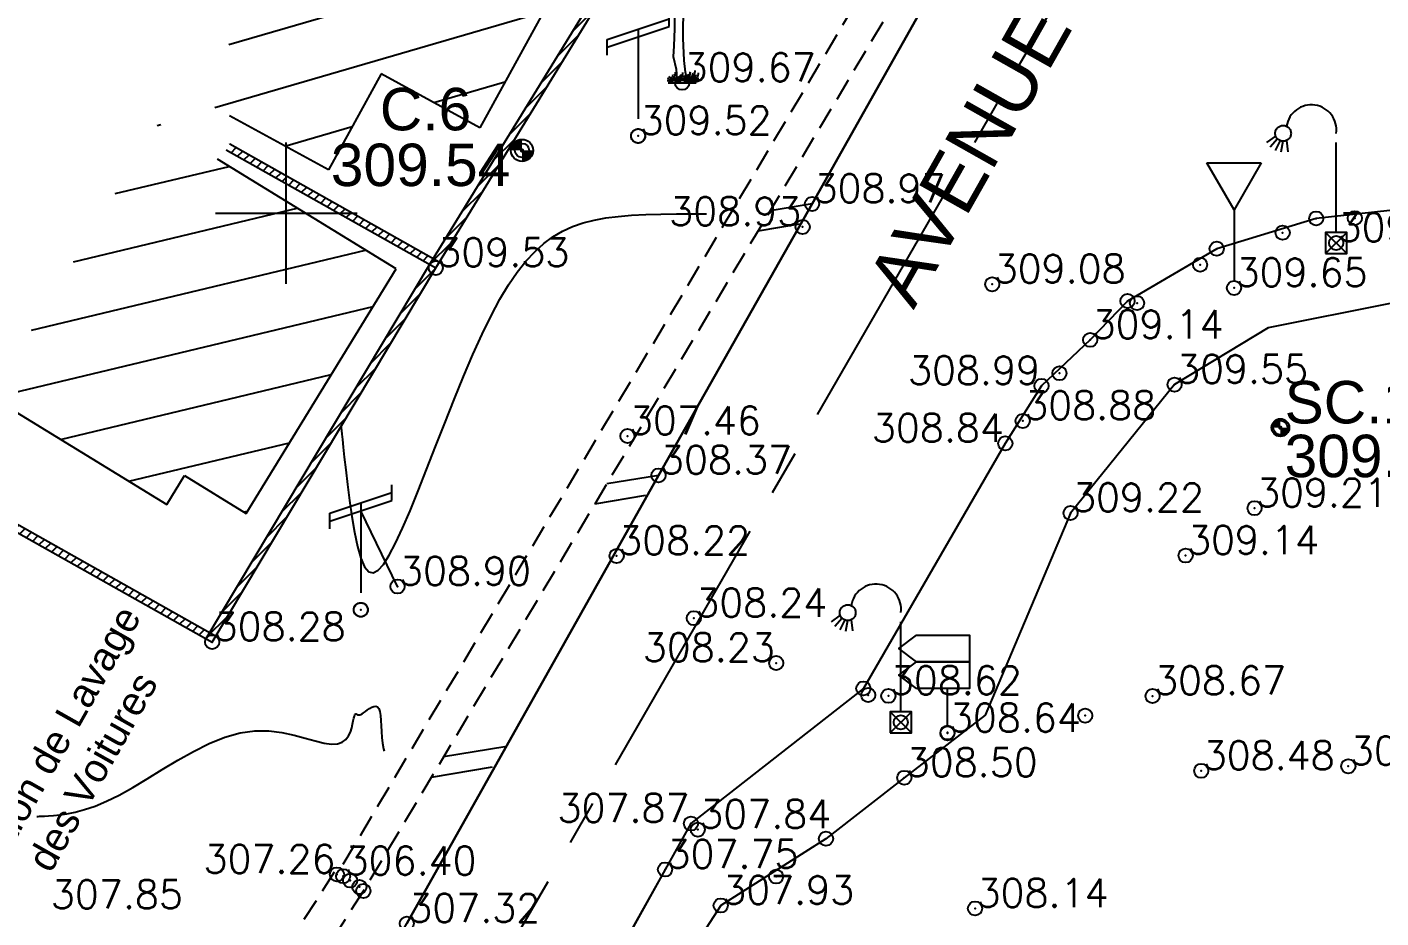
# Model space of a CAD drawing. Header units: millimetres. Extents: x 524954 to 526204, y 9523489 to 9524010.
# Drawn here: x 525990.84 to 526038.68, y 9523875.09 to 9523906.58 of the extents above; entities that cross this region are included whole.
import ezdxf
from ezdxf.enums import TextEntityAlignment as Align

# ---------------------------------------------------------------- set-up
doc = ezdxf.new("R2010")
doc.units = ezdxf.units.MM
doc.header["$PDMODE"] = 32
doc.header["$PDSIZE"] = 0.5
for name, pattern in [('ACAD_ISO12W100', [21, 12, -3, 0, -3, 0, -3]), ('AXES2', [28.575, 19.05, -3.175, 3.175, -3.175]), ('CACHE2', [4.7625, 3.175, -1.5875])]:
    doc.linetypes.add(name, pattern=pattern)
for name, color, linetype in [('Arbre', 34, 'ACAD_ISO12W100'), ('Axe_Route_Existante', 1, 'AXES2'), ('Bati', 6, 'Continuous'), ('Bati_H', 1, 'Continuous'), ('Bord_Route_Existante', 6, 'Continuous'), ('Caniveau', 5, 'CACHE2'), ('Carroyage', 7, 'Continuous'), ('Cloture', 7, 'Continuous'), ('CN_01_00', 3, 'Continuous'), ('CN_02_00', 4, 'Continuous'), ('Murs', 1, 'Continuous'), ('Réseau_Electrique', 1, 'CACHE2'), ('Signalisation', 7, 'Continuous'), ('TopoAlt', 3, 'Continuous'), ('TopoAlt polygo', 7, 'Continuous'), ('TOPOJIS', 7, 'Continuous'), ('TOPOJIS polygo', 1, 'Continuous'), ('TopoMat polygo', 1, 'Continuous'), ('Toponomie', 7, 'CACHE2')]:
    doc.layers.add(name, color=color, linetype=linetype)
doc.layers.add('Bord_Route_Existante_POLY3D', color=6, linetype='Continuous', plot=False)
doc.layers.add('Trottoir', color=7, linetype='Continuous', true_color=0xff6666)
doc.styles.add('Arial 1.0', font='arial.ttf', dxfattribs={"width": 0.99, "height": 1})
doc.styles.add('Simplex 1.0', font='Simplex.shx', dxfattribs={"width": 0.99, "height": 1})
doc.styles.get("Standard").update_dxf_attribs({"font": 'arial.ttf'})
pattern_1 = [(45, (0, 0), (-0.1767766952966, 0.1767766952966), [])]

# ---------------------------------------------------------------- blocks, each defined once
blk = doc.blocks.new('TCPOINT M')
at = {"color": 0}
blk.add_point((0, 0), dxfattribs=at)
at = {"layer": 'TopoAlt', "style": 'Simplex 1.0', "width": 0.99}
blk.add_attdef('ALT', (0.15, 0.15), '', height=1, dxfattribs=at)
blk = doc.blocks.new('r042')
blk.add_lwpolyline([(0, 0.5), (0, 3.125), (-2.1875, 3.125), (-3.4375, 4.0625), (-2.1875, 5), (-3.4375, 5.9375), (-2.1875, 6.875), (1.5625, 6.875), (1.5625, 5), (-2.1875, 5), (1.5625, 5), (1.5625, 3.125), (0, 3.125)])
at = {"color": 0}
blk.add_circle((0, 0), 0.5, dxfattribs=at)
blk = doc.blocks.new('r021')
at = {"color": 0, "linetype": 'Continuous'}
for p, q in [((-0.959708, 4.41882), (0.958028, 4.41882)), ((0, 2.75992), (-0.959708, 4.41882)), ((0.958028, 4.41882), (0, 2.75992)), ((0, 2.75992), (0, 0.25))]:
    blk.add_line(p, q, dxfattribs=at)
at = {"color": 0}
blk.add_circle((0, 0), 0.25, dxfattribs=at)
blk = doc.blocks.new('l006')
at = {"color": 0, "linetype": 'Continuous'}
for p, q in [((-0.374983, 0.374983), (0.374983, -0.374983)), ((0.374983, 0.374983), (-0.374983, -0.374983))]:
    blk.add_line(p, q, dxfattribs=at)
at = {"color": 0}
for points in [[(0, 0.374983), (0, 3.874983)], [(-2.13811, 3.780655), (-2.462092, 3.556373)], [(-2.076053, 3.680811), (-2.327604, 3.38372)], [(-1.982361, 3.616916), (-2.1506, 3.266515)], [(-1.881771, 3.595557), (-1.952051, 3.211468)], [(-1.751571, 3.624204), (-1.711147, 3.227417)]]:
    blk.add_lwpolyline(points, dxfattribs=at)
at = {"color": 0, "linetype": 'Continuous'}
blk.add_lwpolyline([(-0.374983, -0.374983), (0.374983, -0.374983), (0.374983, 0.374983), (-0.374983, 0.374983)], close=True, dxfattribs=at)
at = {"color": 0}
blk.add_circle((-1.875, 3.874983), 0.279508, dxfattribs=at)
blk.add_arc((-0.875, 3.999983), 0.883883, 351.869898, 171.869898, dxfattribs=at)
blk = doc.blocks.new('e004')
at = {"color": 0}
blk.add_line((0, 3.777478), (0, 0.25), dxfattribs=at)
for points in [[(-1.096503, 3.137365), (-1.096503, 3.412949), (1.096503, 4.142007), (1.096503, 4.417591)], [(-1.096503, 2.861781), (-1.096503, 3.137365), (1.096503, 3.866423), (1.096503, 4.142007)]]:
    blk.add_lwpolyline(points, dxfattribs=at)
blk.add_circle((0, 0), 0.25, dxfattribs=at)
blk = doc.blocks.new('v088')
at = {"linetype": 'Continuous'}
for p, q in [((-0.352, 2.542), (-0.344, 3.046)), ((0.043, 2.109), (0.045, 2.625)), ((0.045, 2.625), (0.064, 3.179)), ((-0.373, 1.752), (-0.352, 2.542)), ((0.102, 1.053), (0.043, 2.109)), ((-0.412, 1.235), (-0.373, 1.752)), ((-0.268, 0.628), (-0.412, 1.235)), ((0.151, 0.506), (0.102, 1.053)), ((-0.654, 0), (0.654, 0)), ((-0.213, 0), (-0.268, 0.628)), ((0.256, 0), (0.151, 0.506))]:
    blk.add_line(p, q, dxfattribs=at)
at = {"color": 3, "linetype": 'Continuous'}
for p, q in [((-0.661, 0.096), (-0.712, 0.106)), ((-0.618, 0.197), (-0.683, 0.202)), ((-0.567, 0.053), (-0.661, 0.096)), ((-0.587, 0.264), (-0.627, 0.308)), ((-0.596, 0.159), (-0.618, 0.197)), ((-0.536, 0.087), (-0.596, 0.159)), ((-0.541, 0.224), (-0.587, 0.264)), ((-0.527, 0.031), (-0.567, 0.053)), ((-0.529, 0.166), (-0.541, 0.224)), ((-0.5, 0.031), (-0.536, 0.087)), ((-0.524, 0.099), (-0.529, 0.166)), ((-0.505, 0.106), (-0.502, 0.188)), ((-0.5, 0.036), (-0.505, 0.106)), ((-0.502, 0.188), (-0.452, 0.267)), ((-0.483, 0.022), (-0.459, 0.072)), ((-0.464, 0.132), (-0.409, 0.214)), ((-0.459, 0.072), (-0.387, 0.132)), ((-0.452, 0.267), (-0.416, 0.349)), ((-0.416, 0.349), (-0.433, 0.399)), ((-0.409, 0.214), (-0.353, 0.303)), ((-0.387, 0.132), (-0.341, 0.178)), ((-0.315, 0.077), (-0.365, 0.087)), ((-0.353, 0.303), (-0.329, 0.397)), ((-0.341, 0.178), (-0.327, 0.226)), ((-0.272, 0.178), (-0.337, 0.183)), ((-0.329, 0.397), (-0.317, 0.454)), ((-0.327, 0.226), (-0.32, 0.26)), ((-0.317, 0.454), (-0.315, 0.507)), ((-0.221, 0.034), (-0.315, 0.077)), ((-0.24, 0.245), (-0.281, 0.288)), ((-0.25, 0.139), (-0.272, 0.178)), ((-0.19, 0.067), (-0.25, 0.139)), ((-0.195, 0.204), (-0.24, 0.245)), ((-0.18, 0.012), (-0.221, 0.034)), ((-0.183, 0.147), (-0.195, 0.204)), ((-0.154, 0.012), (-0.19, 0.067)), ((-0.178, 0.079), (-0.183, 0.147)), ((-0.159, 0.087), (-0.156, 0.168)), ((-0.154, 0.017), (-0.159, 0.087)), ((-0.156, 0.168), (-0.106, 0.248)), ((-0.137, 0.002), (-0.113, 0.053)), ((-0.118, 0.113), (-0.063, 0.195)), ((-0.113, 0.053), (-0.041, 0.113)), ((-0.106, 0.248), (-0.07, 0.329)), ((-0.07, 0.329), (-0.087, 0.38)), ((-0.063, 0.195), (-0.007, 0.284)), ((-0.041, 0.113), (0.005, 0.159)), ((0.041, 0.115), (-0.01, 0.125)), ((-0.007, 0.284), (0.017, 0.377)), ((0.005, 0.159), (0.019, 0.207)), ((0.017, 0.377), (0.029, 0.435)), ((0.019, 0.207), (0.026, 0.24)), ((0.084, 0.216), (0.019, 0.221)), ((0.029, 0.435), (0.031, 0.488)), ((0.135, 0.072), (0.041, 0.115)), ((0.115, 0.284), (0.075, 0.327)), ((0.106, 0.178), (0.084, 0.216)), ((0.166, 0.106), (0.106, 0.178)), ((0.161, 0.243), (0.115, 0.284)), ((0.175, 0.05), (0.135, 0.072)), ((0.173, 0.185), (0.161, 0.243)), ((0.202, 0.05), (0.166, 0.106)), ((0.178, 0.118), (0.173, 0.185)), ((0.197, 0.125), (0.2, 0.207)), ((0.202, 0.055), (0.197, 0.125)), ((0.2, 0.207), (0.25, 0.286)), ((0.219, 0.041), (0.243, 0.091)), ((0.272, 0.173), (0.221, 0.183)), ((0.238, 0.151), (0.293, 0.233)), ((0.243, 0.091), (0.315, 0.151)), ((0.25, 0.286), (0.286, 0.368)), ((0.315, 0.274), (0.25, 0.279)), ((0.286, 0.368), (0.269, 0.418)), ((0.365, 0.13), (0.272, 0.173)), ((0.293, 0.233), (0.349, 0.322)), ((0.346, 0.341), (0.305, 0.385)), ((0.337, 0.236), (0.315, 0.274)), ((0.315, 0.151), (0.361, 0.197)), ((0.397, 0.163), (0.337, 0.236)), ((0.392, 0.301), (0.346, 0.341)), ((0.349, 0.322), (0.373, 0.416)), ((0.361, 0.197), (0.375, 0.245)), ((0.406, 0.108), (0.365, 0.13)), ((0.421, 0.072), (0.37, 0.082)), ((0.373, 0.416), (0.385, 0.474)), ((0.375, 0.245), (0.382, 0.279)), ((0.385, 0.474), (0.387, 0.526)), ((0.404, 0.243), (0.392, 0.301)), ((0.433, 0.108), (0.397, 0.163)), ((0.464, 0.173), (0.399, 0.178)), ((0.409, 0.175), (0.404, 0.243)), ((0.514, 0.029), (0.421, 0.072)), ((0.428, 0.183), (0.43, 0.264)), ((0.433, 0.113), (0.428, 0.183)), ((0.43, 0.264), (0.481, 0.344)), ((0.45, 0.099), (0.474, 0.149)), ((0.495, 0.24), (0.454, 0.284)), ((0.486, 0.135), (0.464, 0.173)), ((0.469, 0.209), (0.524, 0.291)), ((0.474, 0.149), (0.546, 0.209)), ((0.481, 0.344), (0.517, 0.426)), ((0.546, 0.063), (0.486, 0.135)), ((0.541, 0.2), (0.495, 0.24)), ((0.517, 0.426), (0.5, 0.476)), ((0.555, 0.007), (0.514, 0.029)), ((0.524, 0.291), (0.579, 0.38)), ((0.553, 0.142), (0.541, 0.2)), ((0.546, 0.209), (0.591, 0.255)), ((0.582, 0.007), (0.546, 0.063)), ((0.558, 0.075), (0.553, 0.142)), ((0.577, 0.082), (0.579, 0.163)), ((0.582, 0.012), (0.577, 0.082)), ((0.579, 0.38), (0.603, 0.474)), ((0.579, 0.163), (0.63, 0.243)), ((0.591, 0.255), (0.606, 0.303)), ((0.599, -0.002), (0.623, 0.048)), ((0.603, 0.474), (0.615, 0.531)), ((0.606, 0.303), (0.613, 0.337)), ((0.615, 0.531), (0.618, 0.584)), ((0.618, 0.108), (0.673, 0.19)), ((0.623, 0.048), (0.695, 0.108)), ((0.63, 0.243), (0.666, 0.325)), ((0.666, 0.325), (0.649, 0.375)), ((0.673, 0.19), (0.728, 0.279)), ((0.695, 0.108), (0.74, 0.154)), ((0.728, 0.279), (0.752, 0.373)), ((0.74, 0.154), (0.755, 0.202)), ((0.752, 0.373), (0.765, 0.43)), ((0.755, 0.202), (0.762, 0.236)), ((0.765, 0.43), (0.767, 0.483))]:
    blk.add_line(p, q, dxfattribs=at)
blk = doc.blocks.new('TCPOINT polygo')
at = {"color": 0, "const_width": 0.075}
blk.add_lwpolyline([(0, 0.0375, 1), (0, -0.0375, 1)], format="xyb", close=True, dxfattribs=at)
at = {"color": 0}
blk.add_point((0, 0), dxfattribs=at)
at = {"layer": 'TopoAlt polygo', "style": 'Arial 1.0', "width": 0.99}
blk.add_attdef('ALT', (0.15, 0.15), '', height=2, dxfattribs=at)
at = {"layer": 'TopoMat polygo', "style": 'Arial 1.0', "width": 0.99}
blk.add_attdef('MAT', text='', height=2, dxfattribs=at).set_placement((0.15, -2.5), align=Align.TOP_LEFT)
blk = doc.blocks.new('t014')
at = {"color": 0, "const_width": 1.249375}
for points in [[(0, 0.625313, 0.414214), (-0.625313, 0, 1)], [(0, -0.625312, 0.414214), (0.625313, 0, 0.414214)]]:
    blk.add_lwpolyline(points, format="xyb", dxfattribs=at)
at = {"color": 0}
blk.add_circle((0, 0), 1.25, dxfattribs=at)

msp = doc.modelspace()

# ---------------------------------------------------------------- hatches: boundary and pattern name
at = {"layer": 'Bati_H'}
h = msp.add_hatch(dxfattribs=at)
h.set_pattern_fill('_U', color=256, scale=2, angle=16.2454, style=0, pattern_type=0)
h.set_pattern_definition([(16.24535516, (0, 0), (-0.55950236807, 1.92014507268), [])])
h.paths.add_polyline_path([(526003.163, 9523915.423), (526011.219, 9523911.002), (526006.838, 9523903.018), (526003.351, 9523904.931), (526001.486, 9523901.533), (525997.997, 9523903.447), (525994.69, 9523905.262), (525996.917, 9523904.04)])
h = msp.add_hatch(dxfattribs=at)
h.set_pattern_fill('_U', color=256, scale=2, angle=13.4711, style=0, pattern_type=0)
h.set_pattern_definition([(13.471057292, (0, 0), (-0.4659082915, 1.94497544044), [])])
h.paths.add_polyline_path([(525989.553, 9523893.518), (525995.775, 9523889.701), (525996.403, 9523890.725), (525998.577, 9523889.391), (526003.881, 9523898.036), (525997.567, 9523901.91), (525995.485, 9523903.187)])
at = {"layer": 'Murs'}
h = msp.add_hatch(dxfattribs=at)
h.set_pattern_fill('_U', color=256, scale=0.25, angle=45, style=0, pattern_type=0)
h.set_pattern_definition(pattern_1)
h.paths.add_polyline_path([(526027.231, 9523935.279), (526027.023, 9523935.418), (526013.042, 9523911.208), (526005.07, 9523898.197), (525997.166, 9523884.972), (525997.38, 9523884.843), (526005.284, 9523898.067), (526013.257, 9523911.081)])
h = msp.add_hatch(dxfattribs=at)
h.set_pattern_fill('_U', color=256, scale=0.25, angle=45, style=0, pattern_type=0)
h.set_pattern_definition(pattern_1)
h.paths.add_polyline_path([(525997.879, 9523902.238), (526005.284, 9523898.067), (526005.407, 9523898.285), (525998.002, 9523902.456)])
h = msp.add_hatch(dxfattribs=at)
h.set_pattern_fill('_U', color=256, scale=0.25, angle=45, style=0, pattern_type=0)
h.set_pattern_definition(pattern_1)
h.paths.add_polyline_path([(525989.976, 9523889.014), (525997.38, 9523884.843), (525997.503, 9523885.061), (525990.098, 9523889.232)])

# ---------------------------------------------------------------- linework, layer by layer
at = {"layer": 'Axe_Route_Existante', "ltscale": 0.5, "flags": 128}
msp.add_lwpolyline([(525586.699, 9523773.004), (525594.438, 9523777.106), (525618.223, 9523789.407), (525625.013, 9523793.73), (525631.595, 9523797.596), (525637.632, 9523800.898), (525652.791, 9523807.42), (525669.106, 9523811.823), (525685.979, 9523814.884), (525693.088, 9523815.654), (525707.454, 9523816.694), (525717.039, 9523816.84), (525725.297, 9523816.644), (525729.698, 9523816.378), (525741.406, 9523815.177), (525741.84, 9523815.117), (525749.699, 9523813.877), (525775.145, 9523809.302), (525803.422, 9523804.201), (525817.048, 9523801.682), (525827.851, 9523799.771), (525839.056, 9523798.429), (525854.65, 9523797.376), (525870.172, 9523796.814), (525884.208, 9523797.02), (525899.003, 9523797.789), (525917.125, 9523799.773), (525932.341, 9523803.156), (525937.747, 9523804.809), (525941.803, 9523806.256), (525947.141, 9523808.768), (525964.848, 9523819.198), (525980.541, 9523832.453), (525991.817, 9523846.401), (526001.896, 9523863.645), (526032.968, 9523917.472), (526051.53, 9523951.634), (526076.259, 9523995.188)], dxfattribs=at)
at = {"layer": 'Bati'}
for p, q in [((526011.219, 9523911.002), (526006.838, 9523903.018)), ((526003.351, 9523904.931), (526001.486, 9523901.533)), ((526006.838, 9523903.018), (526003.351, 9523904.931)), ((526001.486, 9523901.533), (525997.997, 9523903.447)), ((526003.881, 9523898.036), (525997.567, 9523901.91)), ((525998.577, 9523889.391), (526003.881, 9523898.036)), ((525989.553, 9523893.518), (525995.775, 9523889.701)), ((525995.775, 9523889.701), (525996.403, 9523890.725)), ((525996.403, 9523890.725), (525998.577, 9523889.391))]:
    msp.add_line(p, q, dxfattribs=at)
at = {"layer": 'Bord_Route_Existante', "flags": 128}
for points in [[(525977.621, 9523834.354), (525979.224, 9523836.114), (525987.097, 9523845.854), (525988.674, 9523848.001), (525990.485, 9523850.842), (525993.25, 9523855.431), (525997.166, 9523862.351), (525998.821, 9523865.297), (526004.258, 9523874.895), (526013.154, 9523890.734), (526018.581, 9523900.329), (526023.628, 9523909.305), (526030.013, 9523920.501), (526032.054, 9523924.033), (526034.618, 9523928.608), (526044.187, 9523945.542), (526045.512, 9523948.368), (526072.817, 9523996.498), (526072.817, 9523996.498), (526072.817, 9523996.498)], [(526052.649, 9523873.921), (526054.576, 9523877.162), (526055.718, 9523880.666), (526056.073, 9523883.79), (526055.829, 9523886.942), (526054.727, 9523890.437), (526053.721, 9523891.951), (526052.856, 9523893.668), (526051.833, 9523894.685), (526049.962, 9523896.645), (526047.049, 9523898.462), (526043.77, 9523899.677), (526040.089, 9523900.215), (526036.399, 9523899.817), (526032.882, 9523898.748), (526029.729, 9523896.897), (526028.409, 9523895.525), (526026.69, 9523893.9), (526025.411, 9523891.866), (526020.393, 9523883.203), (526014.301, 9523878.429), (526013.385, 9523876.804), (526005.046, 9523861.929)]]:
    msp.add_lwpolyline(points, dxfattribs=at)
at = {"layer": 'Bord_Route_Existante_POLY3D'}
for points in [[(526072.817, 9523996.498, 311.96), (526045.512, 9523948.368, 310.79), (526044.187, 9523945.542, 310.76), (526036.198, 9523931.468, 310.43), (526034.618, 9523928.608, 310.27), (526032.063, 9523924.09, 310.11), (526032.054, 9523924.033, 310.12), (526030.013, 9523920.501, 310.01), (526024.075, 9523910.007, 309.53), (526023.628, 9523909.305, 309.47), (526018.581, 9523900.329, 308.97), (526013.154, 9523890.734, 308.37), (526004.258, 9523874.895, 307.32)], [(526052.649, 9523873.921, 307.52), (526054.576, 9523877.162, 307.61), (526055.718, 9523880.666, 307.68), (526056.073, 9523883.79, 307.72), (526055.829, 9523886.942, 307.78), (526054.727, 9523890.437, 307.93), (526053.721, 9523891.951, 308.02), (526052.856, 9523893.668, 308.18), (526051.833, 9523894.685, 0), (526049.962, 9523896.645, 308.46), (526047.049, 9523898.462, 308.7), (526043.77, 9523899.677, 308.99), (526040.089, 9523900.215, 309.25), (526036.399, 9523899.817, 309.4), (526032.882, 9523898.748, 309.37), (526029.729, 9523896.897, 309.24), (526028.409, 9523895.525, 309.14), (526026.69, 9523893.9, 308.99), (526025.411, 9523891.866, 308.84), (526020.393, 9523883.203, 308.31), (526014.301, 9523878.429, 307.87), (526013.385, 9523876.804, 307.75), (526006.191, 9523863.842, 306.89)]]:
    msp.add_polyline3d(points, dxfattribs=at)
at = {"layer": 'Caniveau', "ltscale": 0.25, "flags": 128}
for points, elevation in [([(526021.893, 9523910.395), (526001.79, 9523876.63)], 310.14), ([(526022.908, 9523909.818), (526022.493, 9523909.111), (526002.725, 9523876.046)], 309.53), ([(526001.693, 9523876.706), (525992.67, 9523862.583), (525988.317, 9523856.056), (525986.483, 9523853.58), (525979.846, 9523844.667), (525972.556, 9523835.757), (525965.764, 9523828.474), (525959.142, 9523822.599), (525952.525, 9523818.152), (525945.24, 9523814.478), (525937.422, 9523811.365), (525929.415, 9523808.87), (525922.977, 9523807.359), (525911.343, 9523805.517), (525900.219, 9523804.772), (525883.548, 9523804.534), (525871.514, 9523804.226), (525863.676, 9523804.152), (525858.551, 9523804.354), (525852.271, 9523804.619), (525845.799, 9523805.015), (525839.474, 9523805.458), (525832.921, 9523806.263), (525825.213, 9523807.529), (525818.468, 9523808.739), (525811.153, 9523810.025), (525805.831, 9523810.986), (525799.485, 9523812), (525787.157, 9523814.173), (525774.027, 9523816.47), (525761.815, 9523818.599), (525751.77, 9523820.346), (525742.028, 9523821.356), (525725.747, 9523822.327), (525717.412, 9523822.531), (525706.745, 9523822.088), (525692.923, 9523821.483), (525685.51, 9523820.415), (525667.69, 9523817.467), (525650.531, 9523812.577), (525633.827, 9523805.677), (525628.951, 9523803.575)], 307.27), ([(526002.725, 9523876.046), (525993.696, 9523861.913), (525989.319, 9523855.351), (525987.467, 9523852.849), (525980.812, 9523843.913), (525973.479, 9523834.951), (525966.621, 9523827.596), (525959.894, 9523821.628), (525953.145, 9523817.092), (525945.744, 9523813.359), (525937.832, 9523810.209), (525929.738, 9523807.687), (525923.213, 9523806.156), (525911.48, 9523804.298), (525900.269, 9523803.548), (525883.572, 9523803.309), (525871.536, 9523803.001), (525863.657, 9523802.926), (525858.501, 9523803.129), (525852.208, 9523803.396), (525845.719, 9523803.793), (525839.356, 9523804.238), (525832.747, 9523805.05), (525825.006, 9523806.322), (525818.254, 9523807.532), (525810.938, 9523808.819), (525805.625, 9523809.779), (525799.282, 9523810.792), (525786.945, 9523812.967), (525773.816, 9523815.263), (525761.605, 9523817.392), (525751.602, 9523819.132), (525741.928, 9523820.134), (525725.695, 9523821.102), (525717.422, 9523821.306), (525706.806, 9523820.864), (525693.255, 9523820.056), (525685.68, 9523819.201), (525667.959, 9523816.269), (525650.934, 9523811.417), (525634.345, 9523804.565), (525630.007, 9523801.744)], 307.27)]:
    msp.add_lwpolyline(points, dxfattribs=dict(at, elevation=elevation))
at = {"layer": 'Caniveau', "flags": 128}
for points in [[(526018.581, 9523900.329), (526017.1, 9523900.09)], [(526013.154, 9523890.734), (526011.33, 9523890.44)], [(526007.728, 9523881.139), (526005.561, 9523880.789)]]:
    msp.add_lwpolyline(points, dxfattribs=at)
at = {"layer": 'Caniveau', "elevation": -0.22, "flags": 128}
for points in [[(526016.674, 9523899.378), (526018.134, 9523899.628)], [(526010.902, 9523889.724), (526012.708, 9523890.033)], [(526005.13, 9523880.069), (526007.282, 9523880.438)]]:
    msp.add_lwpolyline(points, dxfattribs=at)
at = {"layer": 'Carroyage'}
for p, q in [((526000, 9523897.5), (526000, 9523902.5)), ((525997.5, 9523900), (526002.5, 9523900))]:
    msp.add_line(p, q, dxfattribs=at)
at = {"layer": 'Cloture', "elevation": 308.28, "flags": 128}
for points in [[(525997.38, 9523884.843), (526005.284, 9523898.067), (526013.257, 9523911.081), (526027.474, 9523935.7), (526035.858, 9523949.347)], [(525997.166, 9523884.972), (526005.07, 9523898.197), (526013.042, 9523911.208), (526027.264, 9523935.827)], [(525998.002, 9523902.456), (526005.407, 9523898.285)], [(525997.879, 9523902.238), (526005.284, 9523898.067)], [(525989.976, 9523889.014), (525997.38, 9523884.843)], [(525990.098, 9523889.232), (525997.503, 9523885.061)]]:
    msp.add_lwpolyline(points, dxfattribs=at)
at = {"layer": 'CN_01_00', "elevation": 309, "flags": 128}
msp.add_lwpolyline([(526001.933, 9523892.46), (526001.933, 9523892.458), (526001.935, 9523892.443), (526001.939, 9523892.403), (526001.948, 9523892.325), (526001.961, 9523892.197), (526001.982, 9523892.005), (526002.011, 9523891.737), (526002.05, 9523891.381), (526002.099, 9523890.931), (526002.159, 9523890.41), (526002.231, 9523889.848), (526002.314, 9523889.277), (526002.409, 9523888.725), (526002.517, 9523888.225), (526002.636, 9523887.806), (526002.768, 9523887.498), (526002.913, 9523887.327), (526003.071, 9523887.289), (526003.245, 9523887.38), (526003.434, 9523887.59), (526003.64, 9523887.913), (526003.865, 9523888.341), (526004.108, 9523888.868), (526004.372, 9523889.485), (526004.656, 9523890.183), (526004.958, 9523890.945), (526005.273, 9523891.751), (526005.598, 9523892.579), (526005.929, 9523893.412), (526006.262, 9523894.227), (526006.593, 9523895.007), (526006.919, 9523895.729), (526007.237, 9523896.38), (526007.548, 9523896.958), (526007.855, 9523897.469), (526008.161, 9523897.916), (526008.468, 9523898.305), (526008.78, 9523898.64), (526009.097, 9523898.926), (526009.424, 9523899.166), (526009.763, 9523899.366), (526010.117, 9523899.529), (526010.488, 9523899.659), (526010.879, 9523899.76), (526011.293, 9523899.836), (526011.733, 9523899.89), (526012.202, 9523899.928), (526012.702, 9523899.952), (526013.233, 9523899.966), (526013.785, 9523899.974), (526014.345, 9523899.977), (526014.845, 9523899.978)], dxfattribs=at)
at = {"layer": 'CN_02_00', "elevation": 308, "flags": 128}
msp.add_lwpolyline([(525991.179, 9523878.678), (525991.18, 9523878.678), (525991.186, 9523878.678), (525991.202, 9523878.679), (525991.232, 9523878.681), (525991.282, 9523878.684), (525991.356, 9523878.689), (525991.46, 9523878.695), (525991.599, 9523878.703), (525991.776, 9523878.715), (525991.992, 9523878.736), (525992.246, 9523878.773), (525992.54, 9523878.833), (525992.871, 9523878.922), (525993.241, 9523879.047), (525993.648, 9523879.215), (525994.092, 9523879.432), (525994.573, 9523879.702), (525995.083, 9523880.009), (525995.617, 9523880.337), (525996.165, 9523880.666), (525996.722, 9523880.978), (525997.279, 9523881.255), (525997.83, 9523881.48), (525998.368, 9523881.632), (525998.885, 9523881.702), (525999.377, 9523881.7), (525999.841, 9523881.645), (526000.273, 9523881.557), (526000.668, 9523881.452), (526001.022, 9523881.351), (526001.333, 9523881.271), (526001.596, 9523881.231), (526001.809, 9523881.244), (526001.976, 9523881.305), (526002.103, 9523881.402), (526002.198, 9523881.525), (526002.265, 9523881.664), (526002.312, 9523881.806), (526002.344, 9523881.942), (526002.367, 9523882.06), (526002.388, 9523882.153), (526002.406, 9523882.22), (526002.422, 9523882.266), (526002.438, 9523882.294), (526002.452, 9523882.308), (526002.466, 9523882.311), (526002.479, 9523882.305), (526002.493, 9523882.296), (526002.507, 9523882.286), (526002.523, 9523882.277), (526002.542, 9523882.271), (526002.566, 9523882.269), (526002.595, 9523882.274), (526002.632, 9523882.288), (526002.676, 9523882.311), (526002.731, 9523882.346), (526002.795, 9523882.393), (526002.868, 9523882.446), (526002.944, 9523882.499), (526003.022, 9523882.543), (526003.097, 9523882.571), (526003.167, 9523882.577), (526003.227, 9523882.552), (526003.275, 9523882.49), (526003.309, 9523882.385), (526003.33, 9523882.244), (526003.344, 9523882.074), (526003.355, 9523881.883), (526003.365, 9523881.68), (526003.379, 9523881.472), (526003.402, 9523881.268), (526003.437, 9523881.075), (526003.463, 9523880.986)], dxfattribs=at)
at = {"layer": 'Réseau_Electrique', "flags": 128}
msp.add_lwpolyline([(526003.93, 9523886.807), (526002.632, 9523889.486)], dxfattribs=at)
at = {"layer": 'Trottoir', "elevation": 307.739, "flags": 128}
msp.add_lwpolyline([(526048.558, 9523870.293), (526046.701, 9523873.032), (526049.794, 9523875.706), (526051.897, 9523879.387), (526052.702, 9523884.768), (526051.873, 9523888.666), (526050.35, 9523891.427), (526047.127, 9523894.46), (526042.495, 9523896.499), (526039.066, 9523896.827), (526034.695, 9523895.948), (526031.391, 9523893.944), (526027.716, 9523889.404), (526024.699, 9523882.254), (526021.841, 9523880.046), (526019.071, 9523877.893), (526019.071, 9523877.893), (526015.353, 9523875.532), (526013.783, 9523873.096), (526013.783, 9523873.096)], dxfattribs=at)

# ---------------------------------------------------------------- block references
at = {"layer": 'Arbre', "xscale": 0.75, "yscale": 0.75, "zscale": 0.75}
msp.add_blockref('v088', (526013.99, 9523904.607, 309.67), dxfattribs=at)
at = {"layer": 'Réseau_Electrique'}
for name, p in [('e004', (526012.434, 9523902.731)), ('l006', (526037.103, 9523898.949)), ('e004', (526002.632, 9523885.984)), ('l006', (526021.717, 9523882.008))]:
    msp.add_blockref(name, p, dxfattribs=at)
at = {"layer": 'Signalisation'}
msp.add_blockref('r021', (526033.495, 9523897.359), dxfattribs=at)
at = {"layer": 'Signalisation', "xscale": 0.5, "yscale": 0.5, "zscale": 0.5}
msp.add_blockref('r042', (526023.369, 9523881.645), dxfattribs=at)
at = {"layer": 'TOPOJIS'}
ref = msp.add_blockref('TCPOINT M', (526013.99, 9523904.607, 309.67), dxfattribs=at)
ref.add_attrib('ALT', '309.67', (526014.04, 9523904.657, 309.67), dxfattribs={"layer": 'TopoAlt', "height": 1, "style": 'Simplex 1.0', "width": 0.99})
ref = msp.add_blockref('TCPOINT M', (526012.434, 9523902.731, 309.52), dxfattribs=at)
ref.add_attrib('ALT', '309.52', (526012.484, 9523902.781, 309.52), dxfattribs={"layer": 'TopoAlt', "height": 1, "style": 'Simplex 1.0', "width": 0.99})
ref = msp.add_blockref('TCPOINT M', (526018.581, 9523900.329, 308.97), dxfattribs=at)
ref.add_attrib('ALT', '308.97', (526018.631, 9523900.379, 308.97), dxfattribs={"layer": 'TopoAlt', "height": 1, "style": 'Simplex 1.0', "width": 0.99})
ref = msp.add_blockref('TCPOINT M', (526018.248, 9523899.516, 308.93), dxfattribs=at)
ref.add_attrib('ALT', '308.93', dxfattribs={"layer": 'TopoAlt', "height": 1, "style": 'Simplex 1.0', "width": 0.99}).set_placement((526018.198, 9523899.566, 308.93), align=Align.RIGHT)
for p in [(526036.399, 9523899.817, 309.4), (526037.763, 9523899.828, 309.35), (526035.211, 9523899.313, 309.39), (526032.882, 9523898.748, 309.37), (526032.295, 9523898.179, 309.35), (526029.729, 9523896.897, 309.24), (526030.065, 9523896.825, 309.24), (526027.323, 9523894.345, 309.04), (526002.632, 9523885.984, 309), (526020.393, 9523883.203, 308.31), (526020.565, 9523882.97, 308.28), (526021.717, 9523882.008, 308.56), (526028.235, 9523882.244, 308.66), (526023.369, 9523881.645, 308.64), (526019.071, 9523877.893, 308.29), (526002.257, 9523876.415, 306.4), (526002.583, 9523876.186, 306.41), (526017.31, 9523876.556, 308.12), (526002.725, 9523876.046, 307.27)]:
    msp.add_blockref('TCPOINT M', p, dxfattribs=at)
ref = msp.add_blockref('TCPOINT M', (526037.103, 9523898.949, 309.68), dxfattribs=at)
ref.add_attrib('ALT', '309.68', (526037.153, 9523898.999, 309.68), dxfattribs={"layer": 'TopoAlt', "height": 1, "style": 'Simplex 1.0', "width": 0.99})
ref = msp.add_blockref('TCPOINT M', (526005.284, 9523898.067, 309.53), dxfattribs=at)
ref.add_attrib('ALT', '309.53', (526005.334, 9523898.117, 309.53), dxfattribs={"layer": 'TopoAlt', "height": 1, "style": 'Simplex 1.0', "width": 0.99})
ref = msp.add_blockref('TCPOINT M', (526024.947, 9523897.488, 309.08), dxfattribs=at)
ref.add_attrib('ALT', '309.08', (526024.997, 9523897.538, 309.08), dxfattribs={"layer": 'TopoAlt', "height": 1, "style": 'Simplex 1.0', "width": 0.99})
ref = msp.add_blockref('TCPOINT M', (526033.495, 9523897.359, 309.65), dxfattribs=at)
ref.add_attrib('ALT', '309.65', (526033.545, 9523897.409, 309.65), dxfattribs={"layer": 'TopoAlt', "height": 1, "style": 'Simplex 1.0', "width": 0.99})
ref = msp.add_blockref('TCPOINT M', (526028.409, 9523895.525, 309.14), dxfattribs=at)
ref.add_attrib('ALT', '309.14', (526028.459, 9523895.575, 309.14), dxfattribs={"layer": 'TopoAlt', "height": 1, "style": 'Simplex 1.0', "width": 0.99})
ref = msp.add_blockref('TCPOINT M', (526026.69, 9523893.9, 308.99), dxfattribs=at)
ref.add_attrib('ALT', '308.99', dxfattribs={"layer": 'TopoAlt', "height": 1, "style": 'Simplex 1.0', "width": 0.99}).set_placement((526026.64, 9523893.95, 308.99), align=Align.RIGHT)
ref = msp.add_blockref('TCPOINT M', (526031.391, 9523893.944, 309.55), dxfattribs=at)
ref.add_attrib('ALT', '309.55', (526031.441, 9523893.994, 309.55), dxfattribs={"layer": 'TopoAlt', "height": 1, "style": 'Simplex 1.0', "width": 0.99})
ref = msp.add_blockref('TCPOINT M', (526026.026, 9523892.658, 308.88), dxfattribs=at)
ref.add_attrib('ALT', '308.88', (526026.076, 9523892.708, 308.88), dxfattribs={"layer": 'TopoAlt', "height": 1, "style": 'Simplex 1.0', "width": 0.99})
ref = msp.add_blockref('TCPOINT M', (526012.056, 9523892.125, 307.46), dxfattribs=at)
ref.add_attrib('ALT', '307.46', (526012.106, 9523892.175, 307.46), dxfattribs={"layer": 'TopoAlt', "height": 1, "style": 'Simplex 1.0', "width": 0.99})
ref = msp.add_blockref('TCPOINT M', (526025.411, 9523891.866, 308.84), dxfattribs=at)
ref.add_attrib('ALT', '308.84', dxfattribs={"layer": 'TopoAlt', "height": 1, "style": 'Simplex 1.0', "width": 0.99}).set_placement((526025.361, 9523891.916, 308.84), align=Align.RIGHT)
ref = msp.add_blockref('TCPOINT M', (526013.154, 9523890.734, 308.37), dxfattribs=at)
ref.add_attrib('ALT', '308.37', (526013.204, 9523890.784, 308.37), dxfattribs={"layer": 'TopoAlt', "height": 1, "style": 'Simplex 1.0', "width": 0.99})
ref = msp.add_blockref('TCPOINT M', (526027.716, 9523889.404, 309.22), dxfattribs=at)
ref.add_attrib('ALT', '309.22', (526027.766, 9523889.454, 309.22), dxfattribs={"layer": 'TopoAlt', "height": 1, "style": 'Simplex 1.0', "width": 0.99})
ref = msp.add_blockref('TCPOINT M', (526034.219, 9523889.576, 309.21), dxfattribs=at)
ref.add_attrib('ALT', '309.21', (526034.269, 9523889.626, 309.21), dxfattribs={"layer": 'TopoAlt', "height": 1, "style": 'Simplex 1.0', "width": 0.99})
ref = msp.add_blockref('TCPOINT M', (526011.675, 9523887.888, 308.22), dxfattribs=at)
ref.add_attrib('ALT', '308.22', (526011.725, 9523887.938, 308.22), dxfattribs={"layer": 'TopoAlt', "height": 1, "style": 'Simplex 1.0', "width": 0.99})
ref = msp.add_blockref('TCPOINT M', (526031.782, 9523887.901, 309.14), dxfattribs=at)
ref.add_attrib('ALT', '309.14', (526031.832, 9523887.951, 309.14), dxfattribs={"layer": 'TopoAlt', "height": 1, "style": 'Simplex 1.0', "width": 0.99})
ref = msp.add_blockref('TCPOINT M', (526003.93, 9523886.807, 308.9), dxfattribs=at)
ref.add_attrib('ALT', '308.90', (526003.98, 9523886.857, 308.9), dxfattribs={"layer": 'TopoAlt', "height": 1, "style": 'Simplex 1.0', "width": 0.99})
ref = msp.add_blockref('TCPOINT M', (526014.402, 9523885.688, 308.24), dxfattribs=at)
ref.add_attrib('ALT', '308.24', (526014.452, 9523885.738, 308.24), dxfattribs={"layer": 'TopoAlt', "height": 1, "style": 'Simplex 1.0', "width": 0.99})
ref = msp.add_blockref('TCPOINT M', (525997.38, 9523884.843, 308.28), dxfattribs=at)
ref.add_attrib('ALT', '308.28', (525997.43, 9523884.893, 308.28), dxfattribs={"layer": 'TopoAlt', "height": 1, "style": 'Simplex 1.0', "width": 0.99})
ref = msp.add_blockref('TCPOINT M', (526017.315, 9523884.103, 308.23), dxfattribs=at)
ref.add_attrib('ALT', '308.23', dxfattribs={"layer": 'TopoAlt', "height": 1, "style": 'Simplex 1.0', "width": 0.99}).set_placement((526017.265, 9523884.153, 308.23), align=Align.RIGHT)
ref = msp.add_blockref('TCPOINT M', (526021.279, 9523882.94, 308.62), dxfattribs=at)
ref.add_attrib('ALT', '308.62', (526021.329, 9523882.99, 308.62), dxfattribs={"layer": 'TopoAlt', "height": 1, "style": 'Simplex 1.0', "width": 0.99})
ref = msp.add_blockref('TCPOINT M', (526030.613, 9523882.936, 308.67), dxfattribs=at)
ref.add_attrib('ALT', '308.67', (526030.663, 9523882.986, 308.67), dxfattribs={"layer": 'TopoAlt', "height": 1, "style": 'Simplex 1.0', "width": 0.99})
ref = msp.add_blockref('TCPOINT M', (526023.365, 9523881.619, 308.64), dxfattribs=at)
ref.add_attrib('ALT', '308.64', (526023.415, 9523881.669, 308.64), dxfattribs={"layer": 'TopoAlt', "height": 1, "style": 'Simplex 1.0', "width": 0.99})
ref = msp.add_blockref('TCPOINT M', (526032.333, 9523880.292, 308.48), dxfattribs=at)
ref.add_attrib('ALT', '308.48', (526032.383, 9523880.342, 308.48), dxfattribs={"layer": 'TopoAlt', "height": 1, "style": 'Simplex 1.0', "width": 0.99})
ref = msp.add_blockref('TCPOINT M', (526037.533, 9523880.452, 308.42), dxfattribs=at)
ref.add_attrib('ALT', '308.42', (526037.583, 9523880.502, 308.42), dxfattribs={"layer": 'TopoAlt', "height": 1, "style": 'Simplex 1.0', "width": 0.99})
ref = msp.add_blockref('TCPOINT M', (526021.841, 9523880.046, 308.5), dxfattribs=at)
ref.add_attrib('ALT', '308.50', (526021.891, 9523880.096, 308.5), dxfattribs={"layer": 'TopoAlt', "height": 1, "style": 'Simplex 1.0', "width": 0.99})
ref = msp.add_blockref('TCPOINT M', (526014.301, 9523878.429, 307.87), dxfattribs=at)
ref.add_attrib('ALT', '307.87', dxfattribs={"layer": 'TopoAlt', "height": 1, "style": 'Simplex 1.0', "width": 0.99}).set_placement((526014.251, 9523878.479, 307.87), align=Align.RIGHT)
ref = msp.add_blockref('TCPOINT M', (526014.542, 9523878.214, 307.84), dxfattribs=at)
ref.add_attrib('ALT', '307.84', (526014.592, 9523878.264, 307.84), dxfattribs={"layer": 'TopoAlt', "height": 1, "style": 'Simplex 1.0', "width": 0.99})
ref = msp.add_blockref('TCPOINT M', (526013.385, 9523876.804, 307.75), dxfattribs=at)
ref.add_attrib('ALT', '307.75', (526013.435, 9523876.854, 307.75), dxfattribs={"layer": 'TopoAlt', "height": 1, "style": 'Simplex 1.0', "width": 0.99})
ref = msp.add_blockref('TCPOINT M', (526001.79, 9523876.63, 307.26), dxfattribs=at)
ref.add_attrib('ALT', '307.26', dxfattribs={"layer": 'TopoAlt', "height": 1, "style": 'Simplex 1.0', "width": 0.99}).set_placement((526001.74, 9523876.68, 307.26), align=Align.RIGHT)
ref = msp.add_blockref('TCPOINT M', (526002.007, 9523876.569, 306.4), dxfattribs=at)
ref.add_attrib('ALT', '306.40', (526002.057, 9523876.619, 306.4), dxfattribs={"layer": 'TopoAlt', "height": 1, "style": 'Simplex 1.0', "width": 0.99})
ref = msp.add_blockref('TCPOINT M', (525987.857, 9523875.375, 307.85), dxfattribs=at)
ref.add_attrib('ALT', '307.85', (525991.679, 9523875.425, 307.85), dxfattribs={"layer": 'TopoAlt', "height": 1, "style": 'Simplex 1.0', "width": 0.99})
ref = msp.add_blockref('TCPOINT M', (526015.353, 9523875.532, 307.93), dxfattribs=at)
ref.add_attrib('ALT', '307.93', (526015.403, 9523875.582, 307.93), dxfattribs={"layer": 'TopoAlt', "height": 1, "style": 'Simplex 1.0', "width": 0.99})
ref = msp.add_blockref('TCPOINT M', (526024.341, 9523875.427, 308.14), dxfattribs=at)
ref.add_attrib('ALT', '308.14', (526024.391, 9523875.477, 308.14), dxfattribs={"layer": 'TopoAlt', "height": 1, "style": 'Simplex 1.0', "width": 0.99})
ref = msp.add_blockref('TCPOINT M', (526004.258, 9523874.895, 307.32), dxfattribs=at)
ref.add_attrib('ALT', '307.32', (526004.308, 9523874.945, 307.32), dxfattribs={"layer": 'TopoAlt', "height": 1, "style": 'Simplex 1.0', "width": 0.99})
at = {"layer": 'TOPOJIS polygo'}
ref = msp.add_blockref('TCPOINT polygo', (526008.33, 9523902.22, 309.54), dxfattribs=at)
ref.add_attrib('MAT', 'C.6', (526003.306, 9523902.931, 309.54), dxfattribs={"layer": 'TopoMat polygo', "height": 1.5, "style": 'Arial 1.0', "width": 0.99})
ref.add_attrib('ALT', '309.54', dxfattribs={"layer": 'TopoAlt polygo', "height": 1.5, "style": 'Arial 1.0', "width": 0.99}).set_placement((526001.574, 9523902.461, 309.54), align=Align.TOP_LEFT)
for p, xscale, yscale, zscale in [((526008.33, 9523902.22, 309.541), 0.3125, 0.3125, 0.3125), ((526035.131, 9523892.422, 309.427), 0.25, 0.25, 0.25)]:
    msp.add_blockref('t014', p, dxfattribs=dict(at, xscale=xscale, yscale=yscale, zscale=zscale))
ref = msp.add_blockref('TCPOINT polygo', (526035.131, 9523892.422, 309.43), dxfattribs=at)
ref.add_attrib('MAT', 'SC.1', (526035.281, 9523892.572, 309.43), dxfattribs={"layer": 'TopoMat polygo', "height": 1.5, "style": 'Arial 1.0', "width": 0.99})
ref.add_attrib('ALT', '309.43', dxfattribs={"layer": 'TopoAlt polygo', "height": 1.5, "style": 'Arial 1.0', "width": 0.99}).set_placement((526035.281, 9523892.172, 309.43), align=Align.TOP_LEFT)

# ---------------------------------------------------------------- texts
at = {"layer": 'Toponomie', "attachment_point": 1, "rotation": 60.5279}
for s, insert, char_height, width in [('AVENUE FULBERT YOULOU', (526020.427, 9523897.548), 2, 38.52036), ('\\pxqc;Station de Lavage \\Pdes Voitures', (525981.071, 9523863.303, -307.55), 1, 41.42086)]:
    msp.add_mtext(s, dxfattribs=dict(at, insert=insert, char_height=char_height, width=width))

doc.saveas('drawing.dxf')
